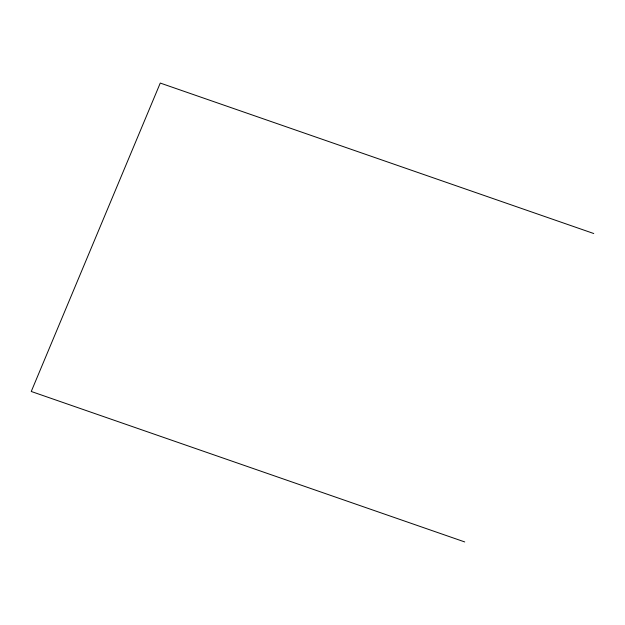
<?xml version="1.0" encoding="UTF-8"?>
<svg xmlns="http://www.w3.org/2000/svg" width="625" height="625" viewBox="0 0 625 625"><rect width="100%" height="100%" fill="white"/><g stroke="black" fill="none" stroke-linecap="round" stroke-linejoin="round"><path stroke-width="0.94" d="M593.75 233.523L160.266 83.062L31.25 391.477L464.734 541.938"/></g></svg>
